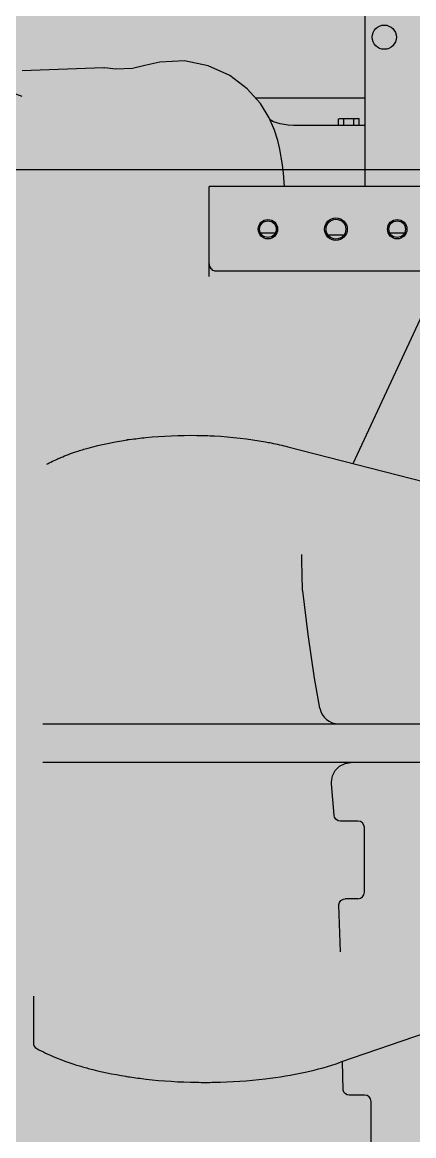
# Model space of a CAD drawing. Extents: x -18489 to 195597, y -1599 to 112111.
# Drawn here: x -14545.8 to -14507.4, y 2060.6 to 2169.8 of the extents above; entities that cross this region are included whole.
import ezdxf

# ---------------------------------------------------------------- set-up
doc = ezdxf.new("R2010")
doc.units = 0
doc.header["$LTSCALE"] = 100
for name, color, linetype in [('188K-SM-03-F10-MECH-EQ-Y2257103$0$0 Xref', 8, 'Continuous'), ('188K-SM-03-F10-MECH-EQ-Y2257103$0$M-EQU-FOUNDATION', 8, 'Continuous'), ('188K-SM-03-F10-MECH-EQ-Y2257103$0$Micron CUP L10 HVAC EQU$0$M-MECH-EQU', 136, 'Continuous'), ('188K-SM-03-F10-MECH-EQ-Y2257103$0$Micron CUP L10 HVAC EQU$0$M-PHASE1 AREA', 252, 'Continuous')]:
    doc.layers.add(name, color=color, linetype=linetype)

# ---------------------------------------------------------------- blocks, each defined once
blk = doc.blocks.new('188K-SM-03-F10-MECH-EQ-Y2257103$0$Micron CUP L10 HVAC EQU$0$A$C0c53ceb0')
at = {"layer": '188K-SM-03-F10-MECH-EQ-Y2257103$0$Micron CUP L10 HVAC EQU$0$M-PHASE1 AREA'}
for p, q in [((16309.63817, 12545.68177), (16309.63817, 12362.86735)), ((16108.22063, 12484.82415), (16093.64262, 12481.27961)), ((16132.47768, 12485.89106), (16108.22063, 12484.82415)), ((16155.96205, 12481.25888), (16132.47768, 12485.89106)), ((15973.29009, 12476.66688), (16052.90497, 12479.44709)), ((16052.90497, 12479.44709), (16054.4616, 12479.30882)), ((16064.84886, 12477.81695), (16054.46166, 12479.30888)), ((16081.49109, 12478.43421), (16064.84886, 12477.81695)), ((16093.64274, 12481.27954), (16081.49109, 12478.43421)), ((16176.94237, 12471.71534), (16155.96205, 12481.25888)), ((16194.21554, 12458.66585), (16176.94237, 12471.71534)), ((16207.07009, 12444.09433), (16194.21554, 12458.66585)), ((16202.20788, 12449.60598), (16309.63817, 12449.60598)), ((16215.66843, 12430.06427), (16207.07009, 12444.09433)), ((16220.92421, 12418.00925), (16215.66843, 12430.06427)), ((16220.09356, 12426.3265), (16216.53226, 12428.08293)), ((16226.65014, 12424.12904), (16220.09356, 12426.3265)), ((16234.43181, 12422.7465), (16226.65014, 12424.12904)), ((16239.54081, 12422.49454), (16234.43181, 12422.7465)), ((16309.63817, 12422.49454), (16239.54227, 12422.49454)), ((16283.86074, 12429.16139), (16285.21005, 12429.52293)), ((16283.86074, 12422.49454), (16283.86074, 12429.16139)), ((16285.21005, 12429.52293), (16302.65418, 12429.52293)), ((16288.89643, 12422.49454), (16288.89643, 12429.16139)), ((16298.9678, 12422.49454), (16298.9678, 12429.16139)), ((16304.00348, 12429.16139), (16302.65418, 12429.52293)), ((16304.00348, 12422.49454), (16304.00348, 12429.16139)), ((16224.09817, 12408.0169), (16220.92421, 12418.00925)), ((16226.12976, 12399.44917), (16224.09817, 12408.0169)), ((16227.55979, 12391.60351), (16226.12976, 12399.44917)), ((16228.67767, 12383.88566), (16227.55979, 12391.60351)), ((18509.19987, 12379.03032), (13383.58898, 12379.03032)), ((16229.63843, 12375.80119), (16228.67767, 12383.88566)), ((16230.51316, 12367.11996), (16229.63843, 12375.80119)), ((16230.89029, 12362.86735), (16230.51316, 12367.11996)), ((16399.06189, 12362.86735), (16156.74715, 12362.86735)), ((16156.74715, 12274.49832), (16156.74715, 12362.86735)), ((16207.14975, 12317.4492), (16221.76393, 12317.4492)), ((16273.59656, 12315.1656), (16288.8944, 12315.1656)), ((16334.0161, 12317.4492), (16348.63028, 12317.4492)), ((16371.48844, 12279.57275), (16163.09084, 12279.59009)), ((16298.03649, 12090.96113), (16381.60223, 12270.16845)), ((16075.85732, 12114.10545), (16076.206, 12114.15787)), ((16075.97276, 12113.98956), (16076.33094, 12114.03164)), ((16234.14426, 12107.4532), (16633.28612, 12004.42541)), ((15997.57231, 12090.39193), (15997.54855, 12090.37892)), ((16247.71838, 12001.71238), (16247.71835, 12001.72039)), ((16247.85313, 11995.86821), (16247.71842, 12001.71237)), ((16248.50121, 11967.14102), (16247.85313, 11995.86821)), ((16248.54007, 11966.44055), (16248.50124, 11967.13647)), ((16248.58712, 11966.01431), (16248.54007, 11966.44055)), ((16254.10033, 11923.36682), (16248.58633, 11966.0224)), ((16260.29203, 11880.38606), (16254.10033, 11923.36682)), ((16265.50243, 11850.98647), (16260.29203, 11880.38606)), ((15993.51408, 11835.61079), (16559.59871, 11835.61079)), ((16559.59875, 11797.55088), (15993.51418, 11797.55088)), ((16290.1711, 11796.66073), (16295.91313, 11797.54767)), ((16277.87269, 11784.57267), (16280.62463, 11789.84893)), ((16280.62463, 11789.84893), (16284.86641, 11794.0132)), ((16284.86641, 11794.0132), (16290.1711, 11796.66073)), ((16276.88535, 11778.70672), (16277.87269, 11784.57267)), ((16276.95407, 11776.89446), (16276.88535, 11778.70672)), ((16279.38607, 11745.89235), (16276.95795, 11776.89556)), ((16279.38596, 11745.89379), (16279.38577, 11745.89653)), ((16279.43351, 11745.46555), (16279.38627, 11745.88805)), ((16279.89037, 11743.91511), (16279.43351, 11745.46555)), ((16281.24239, 11741.98307), (16279.89037, 11743.91511)), ((16283.5889, 11740.5446), (16281.24239, 11741.98307)), ((16285.627, 11740.20575), (16283.5889, 11740.5446)), ((16302.89684, 11740.20729), (16285.62751, 11740.20729)), ((16309.24016, 11670.43079), (16309.24016, 11733.86397)), ((16284.12509, 11657.63407), (16284.14535, 11658.38359)), ((16285.6062, 11611.89893), (16284.12524, 11657.63142)), ((16284.12615, 11657.60777), (16284.12603, 11657.6108)), ((16284.14535, 11658.38359), (16284.66104, 11660.35319)), ((16284.66104, 11660.35319), (16286.13395, 11662.40647)), ((16286.13395, 11662.40647), (16288.50085, 11663.78729)), ((16288.50085, 11663.78729), (16290.42554, 11664.08757)), ((16302.89684, 11664.08747), (16290.42522, 11664.08747)), ((16631.29826, 11622.62538), (16285.83656, 11503.58974)), ((15984.21928, 11568.61783), (15984.21928, 11522.64807)), ((16288.24814, 11476.38073), (16287.75991, 11504.25247)), ((16288.2576, 11476.30205), (16288.24763, 11476.38532)), ((16288.53488, 11475.25213), (16288.2576, 11476.30205)), ((16289.78463, 11473.32877), (16288.53488, 11475.25213)), ((16292.27761, 11471.7923), (16289.78463, 11473.32877)), ((16294.13228, 11471.50299), (16292.27761, 11471.7923)), ((16309.41508, 11471.50435), (16294.13415, 11471.50435)), ((16315.7584, 11401.72786), (16315.7584, 11465.16103))]:
    blk.add_line(p, q, dxfattribs=at)
for centre, radius in [((16328.66812, 12509.20769), 11.89372), ((16281.24548, 12320.87459), 11.10081), ((16214.4884, 12320.87459), 9.51498), ((16214.4884, 12320.87459), 8.13213), ((16281.24548, 12320.87459), 9.71796), ((16341.35476, 12320.87459), 9.51498), ((16341.35476, 12320.87459), 8.13213)]:
    blk.add_circle(centre, radius, dxfattribs=at)
for centre, radius, start, end in [((15946.39442, 12379.03032), 76.91897, 69.52357114, 224.94230081), ((16163.09047, 12286.74754), 6.34332, 180, 216.87989059), ((16131.8895, 11742.54243), 375.76414, 98.12416995, 98.52189642), ((16284.17811, 11854.64074), 19.02996, 191.07130524, 269.99999272), ((16302.89684, 11733.86397), 6.34332, 360, 90), ((16302.89684, 11670.43079), 6.34332, 270, 0), ((15990.56281, 11522.64824), 6.34353, 180.00150957, 241.17503896), ((16142.47734, 11909.42872), 424.94806, 260.85889677, 261.04004368), ((16143.2352, 11914.2503), 429.82883, 261.04035308, 261.38552539), ((16309.41508, 11465.16103), 6.34332, 360, 90)]:
    blk.add_arc(centre, radius, start, end, dxfattribs=at)
for points, knots in [([(16283.86074, 12429.16139), (16283.97353, 12429.19161), (16284.42275, 12429.30595), (16284.87873, 12429.39499), (16285.2223, 12429.44218)], [0, 0, 0, 0, 0.2518884729, 1, 1, 1, 1]), ([(16285.2223, 12429.44218), (16285.31835, 12429.45537), (16285.70208, 12429.50198), (16286.08901, 12429.52293), (16286.37859, 12429.52293)], [0, 0, 0, 0, 0.2508444738, 1, 1, 1, 1]), ([(16286.37859, 12429.52293), (16286.80044, 12429.52293), (16287.65123, 12429.45479), (16288.4831, 12429.27214), (16288.89643, 12429.16139)], [0, 0, 0, 0, 0.4964392741, 1, 1, 1, 1]), ([(16288.89643, 12429.16139), (16289.73092, 12429.27319), (16291.40584, 12429.45604), (16293.09023, 12429.52293), (16293.93211, 12429.52293)], [0, 0, 0, 0, 0.5000188483, 1, 1, 1, 1]), ([(16293.93211, 12429.52293), (16294.774, 12429.52293), (16296.45839, 12429.45604), (16298.1333, 12429.27319), (16298.9678, 12429.16139)], [0, 0, 0, 0, 0.4999811568, 1, 1, 1, 1]), ([(16298.9678, 12429.16139), (16299.38112, 12429.27214), (16300.213, 12429.45479), (16301.06379, 12429.52293), (16301.48564, 12429.52293)], [0, 0, 0, 0, 0.503560731, 1, 1, 1, 1]), ([(16301.48564, 12429.52293), (16301.90749, 12429.52293), (16302.75828, 12429.45479), (16303.59016, 12429.27214), (16304.00348, 12429.16139)], [0, 0, 0, 0, 0.4964392741, 1, 1, 1, 1]), ([(16163.09084, 12279.59009), (16162.56808, 12279.58994), (16161.25788, 12279.89414), (16159.53245, 12281.14085), (16158.48713, 12282.31428), (16158.01654, 12282.94071)], [0, 0, 0, 0, 0.250324748, 0.6248209422, 1, 1, 1, 1]), ([(16026.73806, 12102.74997), (16030.48846, 12103.98575), (16046.59582, 12108.8349), (16063.13361, 12112.18646), (16075.85732, 12114.10545)], [0, 0, 0, 0, 0.2348160279, 1, 1, 1, 1]), ([(16078.78694, 12114.53545), (16084.1013, 12115.29413), (16105.92971, 12117.93802), (16127.96233, 12118.84632), (16144.57725, 12118.61882)], [0, 0, 0, 0, 0.24418075, 1, 1, 1, 1]), ([(16144.57725, 12118.61882), (16150.37314, 12118.53946), (16172.93847, 12117.78791), (16195.46383, 12115.31033), (16211.97308, 12112.29984)], [0, 0, 0, 0, 0.2567298715, 1, 1, 1, 1]), ([(16006.23374, 12094.74457), (16007.82646, 12095.48102), (16014.53914, 12098.45116), (16021.43379, 12101.00217), (16026.73806, 12102.74997)], [0, 0, 0, 0, 0.2390799763, 1, 1, 1, 1]), ([(16211.97308, 12112.29984), (16213.88067, 12111.95199), (16221.31211, 12110.5322), (16228.69607, 12108.85951), (16234.14426, 12107.4532)], [0, 0, 0, 0, 0.2562901483, 1, 1, 1, 1]), ([(15997.54928, 12090.37896), (15998.24193, 12090.75817), (16001.09851, 12092.28805), (16004.00932, 12093.71603), (16006.23374, 12094.74457)], [0, 0, 0, 0, 0.243695614, 1, 1, 1, 1]), ([(15987.49612, 11517.0952), (15990.34942, 11515.51951), (16002.96903, 11509.08917), (16016.30644, 11504.14031), (16026.71633, 11500.92098)], [0, 0, 0, 0, 0.2302568287, 1, 1, 1, 1]), ([(16211.91322, 11487.42339), (16225.05215, 11489.00349), (16250.01589, 11493.08442), (16274.46832, 11499.67259), (16285.83656, 11503.58974)], [0, 0, 0, 0, 0.5239416498, 1, 1, 1, 1]), ([(16026.71633, 11500.92098), (16030.4589, 11499.76357), (16046.33022, 11495.21419), (16062.53738, 11491.8776), (16074.96738, 11489.87746)], [0, 0, 0, 0, 0.237315929, 1, 1, 1, 1]), ([(16078.85324, 11489.27055), (16084.15166, 11488.46783), (16105.94255, 11485.57923), (16127.92986, 11484.21566), (16144.54811, 11483.97105)], [0, 0, 0, 0, 0.2438190511, 1, 1, 1, 1]), ([(16144.54811, 11483.97105), (16150.23564, 11483.88733), (16172.73027, 11483.92769), (16195.22777, 11485.41678), (16211.91322, 11487.42339)], [0, 0, 0, 0, 0.252876259, 1, 1, 1, 1])]:
    blk.add_open_spline(points, degree=3, knots=knots, dxfattribs=at)
blk = doc.blocks.new('188K-SM-03-F10-MECH-EQ-Y2257103$0$Micron CUP L10 HVAC EQU')
at = {"layer": '188K-SM-03-F10-MECH-EQ-Y2257103$0$Micron CUP L10 HVAC EQU$0$M-MECH-EQU'}
blk.add_blockref('188K-SM-03-F10-MECH-EQ-Y2257103$0$Micron CUP L10 HVAC EQU$0$A$C0c53ceb0', (-206166.7, 2082.2), dxfattribs=at)
blk = doc.blocks.new('188K-SM-03-F10-MECH-EQ-Y2257103')
at = {"layer": '188K-SM-03-F10-MECH-EQ-Y2257103$0$M-EQU-FOUNDATION'}
h = blk.add_hatch(dxfattribs=at)
h.set_pattern_fill('AR-CONC', color=256, scale=0.1)
h.set_pattern_definition([(50, (4473.521, 709.199), (18.218467, -1.593909), [1.905, -20.955]), (355, (4473.521, 709.2), (-3.524342, 19.105685), [1.524, -16.764058]), (100.45144, (4475.04, 709.066), (14.694125, 17.511775), [1.619001, -17.809024]), (46.1842, (4473.521, 714.28), (27.107904, -4.204233), [2.8575, -31.4325]), (96.63556, (4475.78, 713.93), (23.740413, 24.742612), [2.428502, -26.71356]), (351.18415, (4473.52, 714.28), (23.740413, 24.742612), [2.285997, -25.145973]), (21, (4476.061, 713.009), (15.161439, -10.22652), [1.905, -20.955]), (326, (4476.061, 713.01), (6.180203, 18.418797), [1.524, -16.764]), (71.45144, (4477.325, 712.157), (21.341642, 8.192277), [1.619001, -17.808994]), (37.5, (4473.5214, 709.199), (0.3088603, 8.4555039), [0, -16.5608, 0, -17.018, 0, -16.8275]), (7.5, (4473.521, 709.199), (6.6819663, 10.0180575), [0, -9.7028, 0, -16.1798, 0, -6.4135]), (327.5, (4467.857, 709.199), (13.5590595, -0.5728744), [0, -6.35, 0, -19.812, 0, -26.289]), (317.5, (4465.317, 709.199), (14.812918, 2.542649), [0, -8.255, 0, -13.1572, 0, -18.669])])
h.paths.add_polyline_path([(-14928.15, 5602.46), (-14278.15, 5602.46), (-14278.15, 1902.46), (-14928.15, 1902.46)], flags=16)
h.paths.add_polyline_path([(-14933.15, 5607.46), (-14273.15, 5607.46), (-14273.15, 1897.46), (-14933.15, 1897.46)])
h = blk.add_hatch(dxfattribs=at)
h.set_pattern_fill('AR-CONC', color=256, scale=0.3)
h.set_pattern_definition([(50, (4473.52, 709.2), (54.6554, -4.78173), [5.715, -62.865]), (355, (4473.52, 709.2), (-10.57303, 57.31705), [4.572, -50.29218]), (100.45144, (4478.076, 708.8), (44.08237, 52.53533), [4.857, -53.42707]), (46.1842, (4473.52, 724.44), (81.32371, -12.6127), [8.5725, -94.2975]), (96.63556, (4480.3, 723.39), (71.22124, 74.22784), [7.2855, -80.14068]), (351.18415, (4473.52, 724.44), (71.22124, 74.22784), [6.858, -75.43792]), (21, (4481.14, 720.63), (45.48432, -30.67956), [5.715, -62.865]), (326, (4481.14, 720.63), (18.54061, 55.25639), [4.572, -50.292]), (71.45144, (4484.93, 718.07), (64.02493, 24.57683), [4.857, -53.42698]), (37.5, (4473.521, 709.2), (0.926581, 25.366512), [0, -49.6824, 0, -51.054, 0, -50.4825]), (7.5, (4473.52, 709.2), (20.0459, 30.054172), [0, -29.1084, 0, -48.5394, 0, -19.2405]), (327.5, (4456.529, 709.2), (40.677179, -1.718623), [0, -19.05, 0, -59.436, 0, -78.867]), (317.5, (4448.91, 709.2), (44.438754, 7.62795), [0, -24.765, 0, -39.4716, 0, -56.007])])
h.paths.add_polyline_path([(-14918.15, 5592.46), (-14288.15, 5592.46), (-14288.15, 1912.46), (-14918.15, 1912.46)])
at = {"layer": '188K-SM-03-F10-MECH-EQ-Y2257103$0$0 Xref', "xscale": 0.1, "yscale": 0.1, "zscale": 0.1}
blk.add_blockref('188K-SM-03-F10-MECH-EQ-Y2257103$0$Micron CUP L10 HVAC EQU', (4473.52, 709.2), dxfattribs=at)

msp = doc.modelspace()

# ---------------------------------------------------------------- block references
msp.add_blockref('188K-SM-03-F10-MECH-EQ-Y2257103', (0, 0))

doc.saveas('drawing.dxf')
